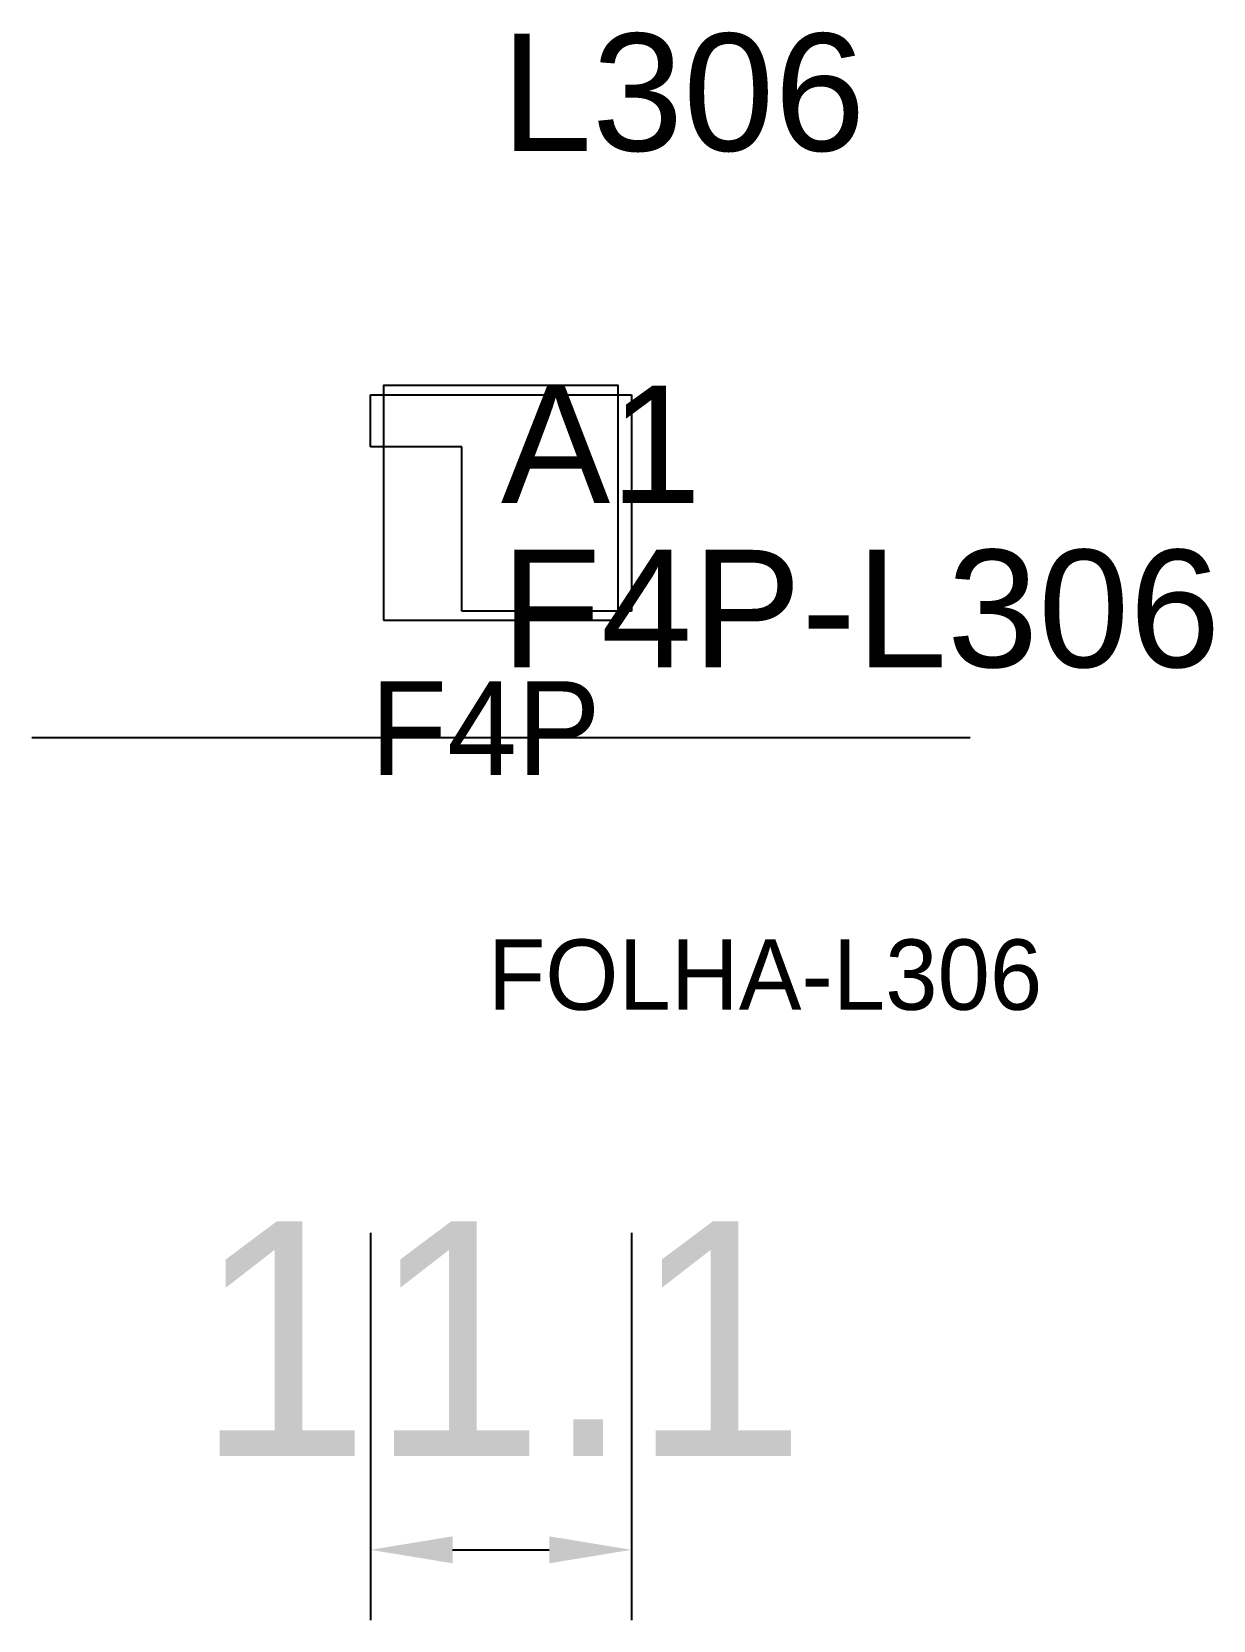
# Model space of a CAD drawing. Header units: metres. Extents: x 207.8 to 258.1, y 149.3 to 217.
import ezdxf

# ---------------------------------------------------------------- set-up
doc = ezdxf.new("R2010")
doc.units = ezdxf.units.M
for name, color, linetype in [('3', 3, 'CONTINUOUS'), ('AUX00', 7, 'CONTINUOUS'), ('COTA', 241, 'CONTINUOUS'), ('FOLHA', 255, 'CONTINUOUS'), ('Hachura', 251, 'CONTINUOUS'), ('NOMENCLATURA', 7, 'CONTINUOUS'), ('Nível', 160, 'CONTINUOUS'), ('Painéis', 200, 'CONTINUOUS'), ('Pilares', 5, 'CONTINUOUS'), ('SARR_2.2x7', 40, 'CONTINUOUS')]:
    doc.layers.add(name, color=color, linetype=linetype)
doc.styles.add('ARIAL', font='Arial.ttf')
doc.styles.add('STR_STANDARD', font='arial.ttf')
doc.dimstyles.new('EZ DXF', dxfattribs={"dimtxt": 10, "dimasz": 3.5, "dimexe": 3, "dimexo": 1.5, "dimgap": 1, "dimtad": 1, "dimdec": 1, "dimdsep": 46, "dimcen": 2.5, "dimazin": 3, "dimtfac": 1, "dimtmove": 0, "dimatfit": 3})

msp = doc.modelspace()

# ---------------------------------------------------------------- hatches: boundary and pattern name
at = {"layer": 'Hachura'}
h = msp.add_hatch(dxfattribs=at)
h.set_pattern_fill('ANSI31', scale=50)
h.paths.add_polyline_path([(222.2, 200.29), (222.2, 201.5), (233.32, 201.5), (233.32, 192.28), (226.1, 192.28), (226.1, 199.28), (222.2, 199.28)])
h = msp.add_hatch(dxfattribs=at)
h.set_pattern_fill('ANSI31', scale=50)
h.paths.add_polyline_path([(222.2, 200.29), (222.2, 201.5), (233.32, 201.5), (233.32, 192.28), (226.1, 192.28), (226.1, 199.28), (222.2, 199.28)])

# ---------------------------------------------------------------- linework, layer by layer
at = {"layer": 'Painéis', "color": 200}
for p, q in [((222.2, 200.29), (222.2, 201.5)), ((222.2, 201.5), (233.32, 201.5)), ((222.2, 200.29), (222.2, 201.5)), ((222.2, 201.5), (233.32, 201.5)), ((233.32, 201.5), (233.32, 192.28)), ((233.32, 201.5), (233.32, 192.28)), ((222.2, 199.28), (222.2, 200.29)), ((222.2, 199.28), (222.2, 200.29)), ((226.1, 199.28), (222.2, 199.28)), ((226.1, 199.28), (222.2, 199.28)), ((226.1, 192.28), (226.1, 199.28)), ((226.1, 192.28), (226.1, 199.28)), ((233.32, 192.28), (226.1, 192.28)), ((233.32, 192.28), (226.1, 192.28))]:
    msp.add_line(p, q, dxfattribs=at)
at = {"layer": 'Pilares'}
msp.add_lwpolyline([(222.76, 191.89), (232.76, 191.89), (232.76, 201.89), (222.76, 201.89)], close=True, dxfattribs=at)
msp.add_lwpolyline([(222.76, 191.89), (232.76, 191.89), (232.76, 201.89), (222.76, 201.89)], close=True, dxfattribs=at)
at = {"layer": 'SARR_2.2x7'}
msp.add_line((207.76, 186.89), (247.76, 186.89), dxfattribs=at)
msp.add_line((207.76, 186.89), (247.76, 186.89), dxfattribs=at)

# ---------------------------------------------------------------- texts
at = {"layer": '3', "style": 'STR_STANDARD'}
msp.add_text('A1', height=5, dxfattribs=at).set_placement((227.76, 196.89))
msp.add_text('A1', height=5, dxfattribs=at).set_placement((227.76, 196.89))
at = {"layer": 'AUX00', "style": 'STR_STANDARD'}
msp.add_text('F4P-L306', height=5, dxfattribs=at).set_placement((227.76, 189.89))
msp.add_text('F4P-L306', height=5, dxfattribs=at).set_placement((227.76, 189.89))
at = {"layer": 'FOLHA'}
msp.add_text('FOLHA-L306', height=3, dxfattribs=at).set_placement((227.2, 175.29))
msp.add_text('FOLHA-L306', height=3, dxfattribs=at).set_placement((227.2, 175.29))
at = {"layer": 'NOMENCLATURA', "insert": (227.76, 216.89), "char_height": 5, "attachment_point": 1, "style": 'ARIAL'}
msp.add_mtext('L306', dxfattribs=at)
msp.add_mtext('L306', dxfattribs=at)
at = {"layer": 'Nível'}
msp.add_text('F4P', height=4, dxfattribs=at).set_placement((222.2, 185.29))
msp.add_text('F4P', height=4, dxfattribs=at).set_placement((222.2, 185.29))

# ---------------------------------------------------------------- dimensions: what is measured, and where the dimension line sits
at = {"layer": 'COTA'}
msp.add_linear_dim(base=(222.2, 152.28), p1=(222.2, 167.28), p2=(233.32, 167.28), dimstyle='EZ DXF', dxfattribs=at).render()
msp.add_linear_dim(base=(222.2, 152.28), p1=(222.2, 167.28), p2=(233.32, 167.28), dimstyle='EZ DXF', dxfattribs=at).render()

doc.saveas('drawing.dxf')
